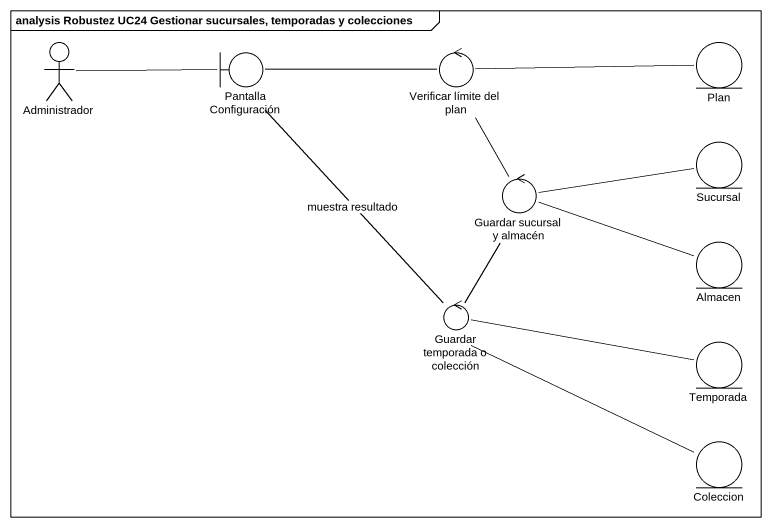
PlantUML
@startuml
mainframe analysis Robustez UC24 Gestionar sucursales, temporadas y colecciones
actor Administrador
boundary "Pantalla Configuración" as Pantalla_Configuración
control "Verificar límite del plan" as Verificar_límite_del_plan
entity Plan
entity Sucursal
control "Guardar sucursal y almacén" as Guardar_sucursal_y_almacén
entity Almacen
control "Guardar temporada o colección" as Guardar_temporada_o
entity Temporada
entity Coleccion
Administrador -right- Pantalla_Configuración
Pantalla_Configuración -right- Verificar_límite_del_plan
Verificar_límite_del_plan -right- Plan
Verificar_límite_del_plan -- Guardar_sucursal_y_almacén
Guardar_sucursal_y_almacén -right- Sucursal
Guardar_sucursal_y_almacén -right- Almacen
Guardar_sucursal_y_almacén -- Guardar_temporada_o
Guardar_temporada_o -up- Pantalla_Configuración : muestra resultado
Guardar_temporada_o -right- Temporada
Guardar_temporada_o -right- Coleccion
@enduml
